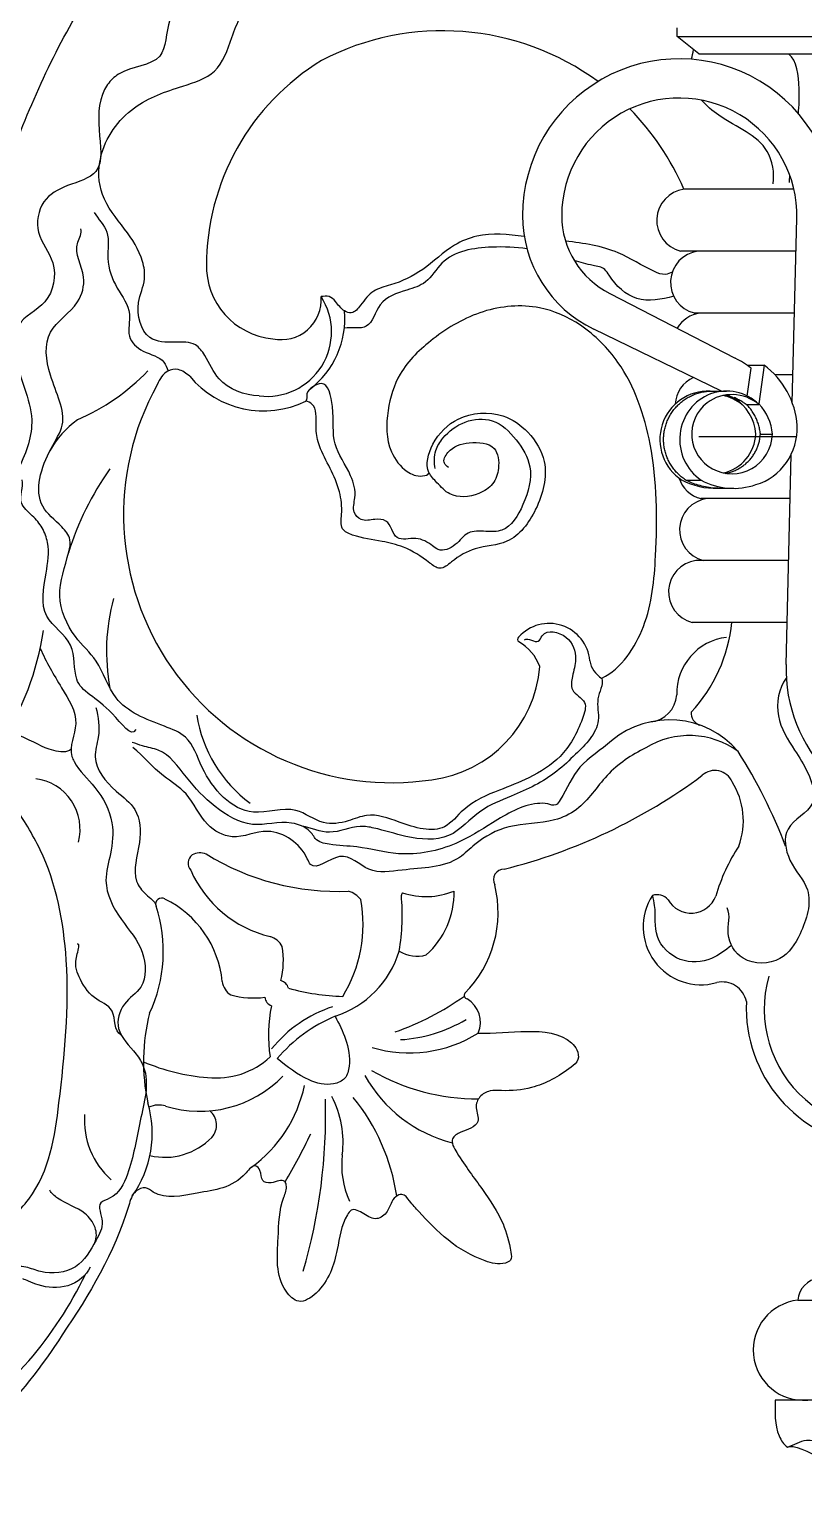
# Model space of a CAD drawing. Header units: millimetres. Extents: x 0 to 13338, y 0 to 11580.
# Drawn here: x 7898.6 to 8076.4, y 3813.6 to 4151.5 of the extents above; entities that cross this region are included whole.
import ezdxf

# ---------------------------------------------------------------- set-up
doc = ezdxf.new("R2010")
doc.units = ezdxf.units.MM
doc.layers.add('dwgmodels.com', color=250, linetype='Continuous')

# ---------------------------------------------------------------- blocks, each defined once
blk = doc.blocks.new('Public Light 9_side_dwgmodels.com')
at = {"color": 0}
for p, q in [((-130.03, 3439.11), (-130.03, 3441.11)), ((-130.03, 3439.11), (129.97, 3439.11)), ((-130.03, 3439.11), (129.97, 3439.11)), ((-125.03, 3435.11), (-130.03, 3439.11)), ((-125.03, 3435.11), (124.97, 3435.11)), ((-125.03, 3435.11), (124.97, 3435.11)), ((-103.22, 3404.03), (-128.44, 3404.03)), ((-103.57, 3354.97), (-102.54, 3397.34)), ((-103.57, 3354.97), (-102.54, 3397.34)), ((-102.72, 3389.82), (-129.27, 3389.82)), ((-145.5, 3380.12), (-116.66, 3365.2)), ((-145.5, 3380.12), (-116.66, 3365.2)), ((-103.07, 3375.6), (-126.09, 3375.6)), ((-119.8, 3357.68), (-149.16, 3371.89)), ((-119.8, 3357.68), (-149.16, 3371.89)), ((-113.93, 3363.61), (-110.05, 3363.61)), ((-113.93, 3363.61), (-110.05, 3363.61)), ((-113.93, 3356.53), (-113.04, 3362.94)), ((-110.05, 3363.61), (-111.24, 3354.72)), ((-110.05, 3363.61), (-111.24, 3354.72)), ((-103.41, 3361.39), (-107.53, 3361.39)), ((-122.86, 3357.68), (-118.68, 3357.68)), ((-115.18, 3354.59), (-115.04, 3354.59)), ((-115.18, 3354.59), (-115.04, 3354.59)), ((-114.2, 3354.59), (-111.25, 3354.59)), ((-114.2, 3354.59), (-111.25, 3354.59)), ((-111.38, 3354.72), (-111.24, 3354.72)), ((-111.38, 3354.72), (-111.24, 3354.72)), ((-102.58, 3347.18), (-125.06, 3347.18)), ((-110.91, 3347.81), (-108.11, 3347.81)), ((-110.91, 3347.81), (-108.11, 3347.81)), ((-105.02, 3294.84), (-103.86, 3343.05)), ((-105.02, 3294.84), (-103.86, 3343.05)), ((-128.03, 3337.24), (-124.52, 3337.24)), ((-128.03, 3337.24), (-124.52, 3337.24)), ((-117.02, 3335.33), (-121.14, 3335.33)), ((-104.1, 3332.97), (-124.55, 3332.97)), ((-104.44, 3318.76), (-125.72, 3318.76)), ((-104.79, 3304.55), (-126.55, 3304.55)), ((-102.3, 3148.87), (-0.03, 3148.87)), ((107.47, 3125.91), (-107.53, 3125.91))]:
    blk.add_line(p, q, dxfattribs=at)
for centre, radius, start, end in [((-183.82, 3380.11), 60.32, 53.7966, 117.4838), ((-182.8, 3386.45), 55.3, 121.4552, 180.1177), ((-129.53, 3397.99), 36, 358.613, 180), ((-129.53, 3397.99), 36, 358.613, 180), ((-129.53, 3397.99), 27, 358.613, 180), ((-129.53, 3397.99), 27, 358.613, 180), ((-183.82, 3380.11), 60.32, 23.3641, 44.6337), ((-127.46, 3396.84), 7.25, 97.7978, 255.5098), ((-136.53, 3397.99), 29, 180, 244.182), ((-136.53, 3397.99), 29, 180, 244.182), ((-136.53, 3397.99), 20, 180, 243.356), ((-136.53, 3397.99), 20, 180, 243.356), ((-124.28, 3382.63), 7.25, 97.7978, 255.5098), ((-221.41, 3386.33), 16.69, 177.9815, 264.973), ((-224.22, 3371.29), 14.84, 263.0222, 32.941), ((-220.89, 3378.64), 9.15, 257.4891, 4.5255), ((-226.69, 3374.32), 20.36, 307.0267, 4.9416), ((-123.76, 3368.42), 7.25, 97.7978, 149.46), ((-288.24, 3397.89), 51.11, 293.6175, 315.8908), ((-124.66, 3348.35), 18.65, 51.4541, 64.6137), ((-124.66, 3348.35), 18.65, 51.4541, 64.6137), ((-195.54, 3329.31), 61.59, 151.0402, 278.5668), ((-225.02, 3375.13), 22.01, 219.7333, 296.1809), ((-123.25, 3354.21), 7.25, 114.53, 176.4914), ((-122.86, 3346.56), 11.12, 87.6387, 237.0539), ((-122.86, 3346.56), 11.12, 87.6387, 237.0539), ((-121.59, 3346.67), 10.19, 51.0105, 78.064), ((-121.59, 3346.67), 10.19, 51.0105, 78.064), ((-122.86, 3346.56), 11.12, 46.2524, 62.9284), ((-122.86, 3346.56), 11.12, 46.2524, 62.9284), ((-123.21, 3346.73), 11.34, 5.4632, 56.1835), ((-123.21, 3346.73), 11.34, 5.4632, 56.1835), ((-255.71, 3334.03), 20.86, 125.2684, 151.7149), ((-121.57, 3348.29), 9.65, 282.6039, 357.1751), ((-121.57, 3348.29), 9.65, 282.6039, 357.1751), ((-204.85, 3300.53), 67.94, 144.713, 162.894), ((-122.73, 3339.99), 7.25, 198.0456, 255.5098), ((-121.14, 3352.11), 16.78, 242.4381, 271.5859), ((-121.14, 3352.11), 16.78, 242.4381, 271.5859), ((-122.22, 3325.78), 7.25, 97.7978, 255.5098), ((-124.74, 3311.57), 7.25, 97.7978, 255.5098), ((-214.36, 3297.96), 46.7, 165.0473, 190.4752), ((-339.34, 3312.1), 64.49, 326.6417, 351.5973), ((-159.43, 3294.91), 9.39, 5.1304, 138.0762), ((-153.08, 3308.28), 35.84, 317.1908, 354.0274), ((-165.98, 3300.63), 0.697, 128.7151, 235.2459), ((-171.86, 3290.49), 11.03, 20.7661, 60.1882), ((-117.19, 3288.25), 12.93, 96.4861, 181.4843), ((-144.2, 3296.78), 5.97, 190.0316, 238.4615), ((-70.03, 3293.99), 35, 178.613, 270), ((-70.03, 3293.99), 35, 178.613, 270), ((-189.95, 3296.69), 28.5, 277.2232, 355.3986), ((-136.71, 3288.27), 6.61, 274.6742, 356.8663), ((-209.46, 3288.07), 31.24, 188.8387, 233.4058), ((-131.8, 3261.32), 20.83, 40.7298, 129.6601), ((-123.89, 3283.7), 2.9, 175.6148, 250.6753), ((-127.23, 3259.43), 19.12, 54.0959, 121.5784), ((-221.63, 3208.29), 124.87, 21.0693, 32.2435), ((-278.78, 3257.08), 11.65, 344.9891, 82.7663), ((-200.71, 3372.1), 128.02, 284.0031, 306.6751), ((-121.37, 3266.2), 4.33, 23.651, 131.7108), ((-131.62, 3258.98), 16.8, 339.7415, 32.226), ((-239.92, 3249.22), 2.41, 127.532, 221.4664), ((-239.55, 3247.61), 3.98, 69.7865, 117.5925), ((-207.94, 3300.28), 57.52, 238.2887, 272.4482), ((-81.12, 3230.23), 41.62, 146.5711, 164.0662), ((-217.15, 3258.47), 26.86, 203.8197, 256.2926), ((-169.75, 3245.44), 2.45, 89.5204, 208.5751), ((-197.38, 3237.92), 26.25, 315.024, 13.9828), ((-248.39, 3239.84), 1.39, 57.2681, 199.8312), ((-258.07, 3219.74), 23.69, 5.5637, 63.8663), ((-233.76, 3235.18), 31.63, 328.4328, 10.4343), ((-207.25, 3237.13), 5.95, 39.3735, 72.6853), ((-245.82, 3237.4), 52.66, 350.8861, 4.8837), ((-192.69, 3241.89), 0.663, 123.0536, 180.3192), ((-187.68, 3258.59), 17.02, 251.5887, 292.172), ((-200.46, 3242.45), 19.21, 311.9137, 1.1408), ((-124.52, 3234.6), 13.29, 147.072, 285.6307), ((-134.63, 3238.67), 3.33, 40.809, 108.3332), ((-126.82, 3243.86), 6.09, 209.711, 338.7755), ((-281.22, 3228.95), 33.21, 334.781, 18.2849), ((-224.73, 3228), 4.54, 27.1159, 74.4993), ((-239.95, 3226.98), 19.51, 345.9928, 9.0965), ((-215.38, 3235.52), 22.49, 287.6254, 343.3149), ((-189.7, 3235.68), 7.8, 238.0369, 285.3773), ((-230.01, 3222.76), 4.54, 189.1537, 236.5371), ((-221.6, 3219.95), 2.38, 13.561, 76.108), ((-221.02, 3222.26), 4.547473508864641e-13, 62.216, 270), ((-204.63, 3275.11), 56.53, 254.9839, 267.7937), ((-119.65, 3216.3), 5.65, 11.5727, 103.2146), ((-82.55, 3215.68), 27.48, 163.9584, 359.2796), ((-227.32, 3237.78), 19.51, 254.5565, 277.6602), ((-222.36, 3218.75), 2.38, 187.545, 250.092), ((-215.59, 3270.15), 63.2, 289.1952, 305.5092), ((-178, 3218.94), 0.915, 152.5259, 253.8779), ((-181.37, 3212.71), 6.19, 336.2979, 59.8118), ((-82, 3216), 32.15, 177.4347, 349.87), ((-206.98, 3203.63), 45.59, 165.8152, 191.9636), ((-190.29, 3209.69), 33.58, 168.2853, 188.4881), ((-199.72, 3187.67), 30.11, 108.2671, 141.0545), ((-194.24, 3180.47), 36.54, 113.0926, 139.2148), ((-191.52, 3235.4), 29.74, 253.288, 302.1428), ((-195.55, 3241.99), 33.35, 273.4472, 300.7413), ((-234.49, 3245.48), 45.59, 246.6379, 265.7626), ((-235.84, 3218.08), 18.18, 263.6311, 312.7646), ((-239.61, 3218.75), 26.49, 252.6831, 315.9839), ((-173.64, 3216.19), 32.2, 209.2422, 255.5558), ((-176.04, 3243.05), 47.92, 239.7582, 270.4931), ((-245.89, 3204.5), 30.94, 305.7785, 348.1665), ((-275.22, 3187.15), 24.66, 324.4558, 16.5744), ((-249.04, 3188.24), 5.45, 73.4991, 114.5684), ((-336.61, 3191.26), 125.86, 343.4931, 1.7265), ((-228.74, 3185.21), 22.02, 352.1746, 28.2736), ((-240.61, 3165.9), 46.72, 8.488, 39.2001), ((-247.77, 3190.24), 18.38, 175.9516, 228.37), ((-240.05, 3189.08), 4.27, 318.6965, 50.2422), ((-328.26, 3240.93), 126.16, 329.0435, 334.7331), ((-247.68, 3196.77), 15.09, 256.964, 315.8799), ((-186.98, 3179.89), 20.08, 173.3605, 204.3014), ((-348.07, 3194.45), 91.24, 304.4045, 334.2147), ((-96.85, 3148.47), 5.47, 96.8271, 175.8323), ((-100.99, 3137.41), 11.54, 96.5078, 274.7719)]:
    blk.add_arc(centre, radius, start, end, dxfattribs=at)
for centre, major_axis, start_param, end_param in [((-120.41, 3348.35), (0, 18.65), 4.787008, 5.670613), ((-120.41, 3348.35), (0, 18.65), 4.787008, 5.670613), ((-118.68, 3346.56), (0, 11.12), 5.519646, 8.84976), ((-118.68, 3346.56), (0, 11.12), 5.519646, 8.84976), ((-117.44, 3346.67), (0, -10.19), 2.461097, 3.76213), ((-117.44, 3346.67), (0, -10.19), 2.461097, 3.76213), ((-118.07, 3347.79), (0, -8.9), 3.775755, 5.816563), ((-118.07, 3347.79), (0, -8.9), 3.775755, 5.816563), ((-119.02, 3346.73), (0, -11.34), 1.666146, 2.351809), ((-119.02, 3346.73), (0, -11.34), 1.666146, 2.351809), ((-115.5, 3349.19), (0, 13.52), 3.419712, 4.753074), ((-115.5, 3349.19), (0, 13.52), 3.419712, 4.753074), ((-117.42, 3348.29), (0, -9.65), 5.777756, 7.804677), ((-117.42, 3348.29), (0, -9.65), 5.777756, 7.804677), ((-117.02, 3352.11), (0, 16.78), 2.660546, 3.462001), ((-117.02, 3352.11), (0, 16.78), 2.660546, 3.462001)]:
    blk.add_ellipse(centre, major_axis=major_axis, ratio=0.965926, start_param=start_param, end_param=end_param, dxfattribs=at)
at = {"color": 0, "extrusion": (0, 0, -1)}
blk.add_ellipse((-94.75, 3107.26), major_axis=(10.18, -7.66), ratio=0.234269, start_param=3.250552, end_param=5.598363, dxfattribs=at)
at = {"color": 0}
for points, knots in [([(-144.39, 3456.98), (-144.59, 3457.01), (-149.36, 3457.56), (-156.35, 3455.3), (-169.32, 3455.73), (-167.1, 3467.26), (-176.76, 3468.26), (-180.68, 3474.54), (-187.42, 3472.86), (-193.63, 3466.81), (-205.41, 3461.04), (-214.22, 3468.37), (-221.61, 3464.76), (-221.95, 3456.29), (-229.7, 3451.3), (-236.66, 3447.76), (-243.79, 3448.42), (-247.62, 3441.98), (-246.96, 3432.37), (-256.8, 3432.33), (-262.73, 3426.44), (-263.28, 3418.32), (-261.19, 3407.36), (-270.04, 3405.2), (-276.32, 3401.74), (-277.75, 3393.46), (-271.94, 3387.28), (-273.77, 3377.36), (-282.37, 3373.99), (-282.34, 3362.65), (-276.4, 3352.48), (-280.59, 3340.15), (-285.99, 3331.92), (-292.27, 3332.33), (-294.64, 3327.51), (-296.28, 3321.96), (-301.12, 3316.43), (-306.24, 3314.45), (-312.23, 3314.73), (-317.12, 3309.5), (-321.35, 3301.8), (-331.71, 3299.97), (-341.34, 3304.44), (-345.01, 3313.34), (-343.59, 3320.71), (-341.13, 3323.34), (-339.72, 3324.85), (-337.97, 3323.28), (-336.89, 3320.82), (-333.01, 3318.65), (-324.57, 3318.77), (-313.3, 3330.94), (-302.03, 3356.22), (-290.2, 3391.78), (-278.18, 3425.83), (-262.31, 3454.75), (-241.95, 3476.53), (-209.26, 3490.33), (-178.13, 3488.42), (-157.8, 3484.95), (-149.89, 3482.86)], [68.745573, 68.745573, 68.745573, 68.745573, 69.371789, 83.935665, 92.143186, 99.416194, 109.400519, 114.722692, 119.115345, 127.461122, 141.90907, 152.592056, 155.834714, 164.433194, 174.288665, 181.460787, 188.098034, 193.225248, 201.87069, 212.161103, 215.665147, 226.247689, 235.818054, 243.114032, 249.717189, 256.783266, 264.512078, 273.632936, 281.761003, 288.564313, 303.932519, 315.445726, 326.343852, 329.633935, 331.777673, 341.199383, 347.635797, 352.793961, 357.227745, 364.916484, 372.273516, 383.128446, 392.281224, 402.375148, 409.691607, 412.895663, 413.756208, 415.097047, 418.433565, 422.456093, 427.285249, 442.860315, 467.107627, 511.989599, 554.396405, 575.348715, 610.675786, 641.634077, 678.291245, 702.752214, 702.752214, 702.752214, 702.752214]), ([(-102.18, 3421.4), (-102.02, 3423.2), (-101.81, 3427.87), (-102.48, 3433.66), (-104.42, 3435.11)], [16.116088, 16.116088, 16.116088, 16.116088, 21.654216, 29.918466, 29.918466, 29.918466, 29.918466]), ([(-108, 3405.31), (-107.6, 3407.78), (-109.05, 3415.76), (-118, 3418.72), (-123.3, 3423.2), (-124.43, 3424.5)], [0, 0, 0, 0, 7.487499, 21.383697, 26.318626, 26.318626, 26.318626, 26.318626]), ([(-165.13, 3393.14), (-168.83, 3393.62), (-174.33, 3394.29), (-182.45, 3390.93), (-187.92, 3385.4), (-194.39, 3382.26), (-200.09, 3380.98), (-202.26, 3377.93), (-204.37, 3375.3), (-207.01, 3376.14), (-208.11, 3377.99), (-209.85, 3379.63), (-211.16, 3379.45), (-211.76, 3379.36)], [35.469559, 35.469559, 35.469559, 35.469559, 46.403337, 51.928067, 61.123054, 69.3381, 73.430535, 77.862198, 80.592168, 82.20989, 85.211296, 87.050293, 88.869411, 88.869411, 88.869411, 88.869411]), ([(-164.52, 3390.38), (-167.1, 3390.72), (-173.86, 3391.03), (-183.32, 3389.54), (-187.14, 3382.4), (-192.82, 3380.63), (-198.81, 3378.83), (-200.31, 3371.27), (-204.76, 3372.35), (-206.43, 3372.15)], [37.080692, 37.080692, 37.080692, 37.080692, 44.957233, 57.036098, 62.781637, 67.399566, 74.429744, 80.294622, 85.342588, 85.342588, 85.342588, 85.342588]), ([(-131.13, 3385.01), (-131.63, 3384.74), (-133.03, 3384.17), (-137.47, 3386.03), (-144.22, 3390.54), (-151.42, 3391.65), (-155.65, 3392.11)], [0, 0, 0, 0, 1.705828, 4.267413, 13.645268, 26.174661, 26.174661, 26.174661, 26.174661]), ([(-130.8, 3379.46), (-133.53, 3378.72), (-139.63, 3377.54), (-144.49, 3382.29), (-146.74, 3386.1), (-149.92, 3386.57), (-152.26, 3387.23), (-153.66, 3387.66)], [0, 0, 0, 0, 8.477852, 16.784763, 18.468262, 21.293166, 25.675002, 25.675002, 25.675002, 25.675002]), ([(-128.03, 3337.24), (-128.08, 3337.26), (-128.12, 3337.29), (-128.48, 3337.53), (-128.78, 3337.75), (-129.35, 3338.22), (-129.61, 3338.46), (-130.1, 3338.95), (-130.35, 3339.21), (-130.82, 3339.78), (-131.04, 3340.08), (-131.46, 3340.7), (-131.65, 3341.02), (-132, 3341.67), (-132.15, 3342), (-132.42, 3342.63), (-132.54, 3342.97), (-132.75, 3343.67), (-132.85, 3344.03), (-132.99, 3344.76), (-133.05, 3345.13), (-133.12, 3345.86), (-133.14, 3346.22), (-133.14, 3346.56), (-133.14, 3346.91), (-133.12, 3347.26), (-133.05, 3347.99), (-132.99, 3348.36), (-132.85, 3349.09), (-132.76, 3349.45), (-132.54, 3350.15), (-132.42, 3350.49), (-132.16, 3351.12), (-132, 3351.45), (-131.66, 3352.1), (-131.46, 3352.42), (-131.05, 3353.04), (-130.82, 3353.34), (-130.36, 3353.9), (-130.11, 3354.17), (-129.62, 3354.66), (-129.36, 3354.9), (-128.79, 3355.37), (-128.49, 3355.59), (-127.86, 3356.01), (-127.54, 3356.2), (-126.88, 3356.54), (-126.56, 3356.7), (-125.92, 3356.96), (-125.58, 3357.08), (-124.87, 3357.3), (-124.5, 3357.39), (-123.76, 3357.54), (-123.39, 3357.59), (-122.81, 3357.65), (-122.61, 3357.66), (-122.4, 3357.67)], [-10.450198, -10.450198, -10.450198, -10.450198, -10.305783, -10.305783, -9.27321, -9.27321, -8.240637, -8.240637, -7.208888, -7.208888, -6.177138, -6.177138, -5.145389, -5.145389, -4.11364, -4.11364, -3.08523, -3.08523, -2.05682, -2.05682, -1.02841, -1.02841, 0, 0, 0, 1.026621, 1.026621, 2.053241, 2.053241, 3.079862, 3.079862, 4.106483, 4.106483, 5.136427, 5.136427, 6.166372, 6.166372, 7.196316, 7.196316, 8.22626, 8.22626, 9.260622, 9.260622, 10.294983, 10.294983, 11.329344, 11.329344, 12.363705, 12.363705, 13.40243, 13.40243, 14.441155, 14.441155, 15.47988, 15.47988, 16.065531, 16.065531, 16.065531, 16.065531]), ([(-128.03, 3337.24), (-128.08, 3337.26), (-128.12, 3337.29), (-128.48, 3337.53), (-128.78, 3337.75), (-129.35, 3338.22), (-129.61, 3338.46), (-130.1, 3338.95), (-130.35, 3339.21), (-130.82, 3339.78), (-131.04, 3340.08), (-131.46, 3340.7), (-131.65, 3341.02), (-132, 3341.67), (-132.15, 3342), (-132.42, 3342.63), (-132.54, 3342.97), (-132.75, 3343.67), (-132.85, 3344.03), (-132.99, 3344.76), (-133.05, 3345.13), (-133.12, 3345.86), (-133.14, 3346.22), (-133.14, 3346.56), (-133.14, 3346.91), (-133.12, 3347.26), (-133.05, 3347.99), (-132.99, 3348.36), (-132.85, 3349.09), (-132.76, 3349.45), (-132.54, 3350.15), (-132.42, 3350.49), (-132.16, 3351.12), (-132, 3351.45), (-131.66, 3352.1), (-131.46, 3352.42), (-131.05, 3353.04), (-130.82, 3353.34), (-130.36, 3353.9), (-130.11, 3354.17), (-129.62, 3354.66), (-129.36, 3354.9), (-128.79, 3355.37), (-128.49, 3355.59), (-127.86, 3356.01), (-127.54, 3356.2), (-126.88, 3356.54), (-126.56, 3356.7), (-125.92, 3356.96), (-125.58, 3357.08), (-124.87, 3357.3), (-124.5, 3357.39), (-123.76, 3357.54), (-123.39, 3357.59), (-122.81, 3357.65), (-122.61, 3357.66), (-122.4, 3357.67)], [-10.450198, -10.450198, -10.450198, -10.450198, -10.305783, -10.305783, -9.27321, -9.27321, -8.240637, -8.240637, -7.208888, -7.208888, -6.177138, -6.177138, -5.145389, -5.145389, -4.11364, -4.11364, -3.08523, -3.08523, -2.05682, -2.05682, -1.02841, -1.02841, 0, 0, 0, 1.026621, 1.026621, 2.053241, 2.053241, 3.079862, 3.079862, 4.106483, 4.106483, 5.136427, 5.136427, 6.166372, 6.166372, 7.196316, 7.196316, 8.22626, 8.22626, 9.260622, 9.260622, 10.294983, 10.294983, 11.329344, 11.329344, 12.363705, 12.363705, 13.40243, 13.40243, 14.441155, 14.441155, 15.47988, 15.47988, 16.065531, 16.065531, 16.065531, 16.065531]), ([(-117.8, 3356.46), (-118.08, 3356.54), (-118.36, 3356.61), (-118.77, 3356.69), (-118.89, 3356.71), (-119.02, 3356.73)], [42.731508, 42.731508, 42.731508, 42.731508, 43.532122, 43.532122, 43.87522, 43.87522, 43.87522, 43.87522]), ([(-117.8, 3356.46), (-118.08, 3356.54), (-118.36, 3356.61), (-118.77, 3356.69), (-118.89, 3356.71), (-119.02, 3356.73)], [42.731508, 42.731508, 42.731508, 42.731508, 43.532122, 43.532122, 43.87522, 43.87522, 43.87522, 43.87522]), ([(-114.2, 3354.59), (-114.43, 3354.78), (-114.68, 3354.97), (-115.23, 3355.33), (-115.53, 3355.5), (-116.12, 3355.82), (-116.42, 3355.96), (-116.78, 3356.11), (-116.84, 3356.13), (-116.9, 3356.16)], [38.876029, 38.876029, 38.876029, 38.876029, 39.727604, 39.727604, 40.677094, 40.677094, 41.626584, 41.626584, 41.824921, 41.824921, 41.824921, 41.824921]), ([(-114.2, 3354.59), (-114.43, 3354.78), (-114.68, 3354.97), (-115.23, 3355.33), (-115.53, 3355.5), (-116.12, 3355.82), (-116.42, 3355.96), (-116.78, 3356.11), (-116.84, 3356.13), (-116.9, 3356.16)], [38.876029, 38.876029, 38.876029, 38.876029, 39.727604, 39.727604, 40.677094, 40.677094, 41.626584, 41.626584, 41.824921, 41.824921, 41.824921, 41.824921]), ([(-110.91, 3347.81), (-110.91, 3347.81), (-110.91, 3347.82), (-110.95, 3348.19), (-111.01, 3348.57), (-111.16, 3349.31), (-111.25, 3349.68), (-111.47, 3350.39), (-111.59, 3350.74), (-111.86, 3351.38), (-112.02, 3351.72), (-112.37, 3352.38), (-112.57, 3352.7), (-113, 3353.34), (-113.23, 3353.65), (-113.66, 3354.17), (-113.86, 3354.39), (-114.05, 3354.59)], [34.762506, 34.762506, 34.762506, 34.762506, 34.767534, 34.767534, 35.814466, 35.814466, 36.861398, 36.861398, 37.90833, 37.90833, 38.960111, 38.960111, 40.011892, 40.011892, 41.063673, 41.063673, 41.910204, 41.910204, 41.910204, 41.910204]), ([(-110.91, 3347.81), (-110.91, 3347.81), (-110.91, 3347.82), (-110.95, 3348.19), (-111.01, 3348.57), (-111.16, 3349.31), (-111.25, 3349.68), (-111.47, 3350.39), (-111.59, 3350.74), (-111.86, 3351.38), (-112.02, 3351.72), (-112.37, 3352.38), (-112.57, 3352.7), (-113, 3353.34), (-113.23, 3353.65), (-113.66, 3354.17), (-113.86, 3354.39), (-114.05, 3354.59)], [34.762506, 34.762506, 34.762506, 34.762506, 34.767534, 34.767534, 35.814466, 35.814466, 36.861398, 36.861398, 37.90833, 37.90833, 38.960111, 38.960111, 40.011892, 40.011892, 41.063673, 41.063673, 41.910204, 41.910204, 41.910204, 41.910204]), ([(-119, 3338.77), (-118.91, 3338.79), (-118.82, 3338.8), (-118.41, 3338.89), (-118.09, 3338.97), (-117.48, 3339.15), (-117.18, 3339.26), (-116.63, 3339.49), (-116.34, 3339.62), (-115.77, 3339.92), (-115.49, 3340.09), (-114.95, 3340.45), (-114.68, 3340.64), (-114.19, 3341.05), (-113.96, 3341.26), (-113.53, 3341.68), (-113.32, 3341.91), (-112.91, 3342.41), (-112.72, 3342.67), (-112.36, 3343.21), (-112.19, 3343.49), (-111.89, 3344.05), (-111.75, 3344.33), (-111.52, 3344.88), (-111.42, 3345.17), (-111.23, 3345.78), (-111.15, 3346.09), (-111.02, 3346.73), (-110.98, 3347.05), (-110.93, 3347.52), (-110.92, 3347.67), (-110.91, 3347.81)], [15.907913, 15.907913, 15.907913, 15.907913, 16.153433, 16.153433, 17.056302, 17.056302, 17.959171, 17.959171, 18.858907, 18.858907, 19.758643, 19.758643, 20.658378, 20.658378, 21.558114, 21.558114, 22.453284, 22.453284, 23.348454, 23.348454, 24.243624, 24.243624, 25.138795, 25.138795, 26.029838, 26.029838, 26.920881, 26.920881, 27.811925, 27.811925, 28.237232, 28.237232, 28.237232, 28.237232]), ([(-119, 3338.77), (-118.91, 3338.79), (-118.82, 3338.8), (-118.41, 3338.89), (-118.09, 3338.97), (-117.48, 3339.15), (-117.18, 3339.26), (-116.63, 3339.49), (-116.34, 3339.62), (-115.77, 3339.92), (-115.49, 3340.09), (-114.95, 3340.45), (-114.68, 3340.64), (-114.19, 3341.05), (-113.96, 3341.26), (-113.53, 3341.68), (-113.32, 3341.91), (-112.91, 3342.41), (-112.72, 3342.67), (-112.36, 3343.21), (-112.19, 3343.49), (-111.89, 3344.05), (-111.75, 3344.33), (-111.52, 3344.88), (-111.42, 3345.17), (-111.23, 3345.78), (-111.15, 3346.09), (-111.02, 3346.73), (-110.98, 3347.05), (-110.93, 3347.52), (-110.92, 3347.67), (-110.91, 3347.81)], [15.907913, 15.907913, 15.907913, 15.907913, 16.153433, 16.153433, 17.056302, 17.056302, 17.959171, 17.959171, 18.858907, 18.858907, 19.758643, 19.758643, 20.658378, 20.658378, 21.558114, 21.558114, 22.453284, 22.453284, 23.348454, 23.348454, 24.243624, 24.243624, 25.138795, 25.138795, 26.029838, 26.029838, 26.920881, 26.920881, 27.811925, 27.811925, 28.237232, 28.237232, 28.237232, 28.237232]), ([(-120.68, 3335.34), (-121.06, 3335.35), (-121.44, 3335.37), (-122.39, 3335.46), (-122.96, 3335.54), (-124.08, 3335.77), (-124.63, 3335.9), (-125.7, 3336.23), (-126.21, 3336.42), (-127.13, 3336.8), (-127.58, 3337), (-128.03, 3337.24)], [75.328551, 75.328551, 75.328551, 75.328551, 76.434914, 76.434914, 78.003406, 78.003406, 79.571897, 79.571897, 81.140389, 81.140389, 82.562703, 82.562703, 82.562703, 82.562703]), ([(-120.68, 3335.34), (-121.06, 3335.35), (-121.44, 3335.37), (-122.39, 3335.46), (-122.96, 3335.54), (-124.08, 3335.77), (-124.63, 3335.9), (-125.7, 3336.23), (-126.21, 3336.42), (-127.13, 3336.8), (-127.58, 3337), (-128.03, 3337.24)], [75.328551, 75.328551, 75.328551, 75.328551, 76.434914, 76.434914, 78.003406, 78.003406, 79.571897, 79.571897, 81.140389, 81.140389, 82.562703, 82.562703, 82.562703, 82.562703]), ([(-104.96, 3291.76), (-106.74, 3289.41), (-107.91, 3282.68), (-103.45, 3275.87), (-99.72, 3270.03), (-97.09, 3261.84), (-106.19, 3258.21), (-104.69, 3249.13), (-98.28, 3242.94), (-101.02, 3233.62), (-105.85, 3226.02), (-115.05, 3225.83), (-119.37, 3232.69), (-117.6, 3237.24), (-118.56, 3239.01)], [17.006188, 17.006188, 17.006188, 17.006188, 25.825559, 34.49664, 40.532861, 47.615187, 55.768445, 62.89054, 70.819119, 81.062671, 88.372966, 96.797898, 103.365988, 109.398821, 109.398821, 109.398821, 109.398821])]:
    blk.add_open_spline(points, degree=3, knots=knots, dxfattribs=at)
for points, start_tangent, end_tangent in [([(-226.02, 3356.56), (-235.21, 3360.51), (-238.51, 3365.87), (-240.65, 3368.27), (-245.29, 3368.9), (-251.09, 3369.97), (-253.68, 3378), (-252.34, 3383.44), (-252.79, 3387.45), (-256.9, 3394.88), (-261.99, 3402.82), (-262.4, 3411.33), (-254.67, 3422.74), (-243.51, 3427.73), (-236.28, 3431.15), (-232.26, 3438.91), (-227.62, 3448.01), (-220.57, 3452.46), (-208.59, 3454.89), (-205.59, 3460.45), (-198.46, 3462.87), (-190.9, 3464.44), (-181.91, 3470.29), (-181.39, 3473.64)], (-0.999573, 0.029212), (0.03767, 0.99929)), ([(-263.92, 3398.72), (-260.99, 3394.15), (-260.74, 3388.18), (-258.58, 3381.32), (-255.78, 3375.36), (-255.78, 3370.28), (-252.61, 3366.85), (-247.88, 3364.34), (-246.9, 3362.32)], (0.521547, -0.853223), (0.349042, -0.937107)), ([(-165.11, 3300.57), (-161.9, 3300.21), (-160.98, 3301.49), (-155.57, 3301.14), (-153.36, 3296.09), (-154.07, 3292.11), (-154.07, 3289.12), (-151.3, 3286.13), (-151.77, 3282.44), (-156.92, 3273.75), (-164.06, 3268.86), (-170.85, 3266.01), (-179.03, 3261.52), (-183.43, 3257.62), (-193.82, 3258.67), (-201.32, 3260.21), (-205.56, 3258.96), (-211.22, 3258.58), (-217.58, 3261.35), (-227.33, 3260.99), (-239.07, 3271.2), (-242.92, 3278.18), (-247.77, 3280.69), (-258.88, 3287.23), (-263.45, 3295.66), (-268.19, 3301.29), (-271.77, 3310.61), (-269.73, 3320.75), (-269.46, 3323.53), (-271.34, 3326.48), (-275.72, 3331.22), (-273.8, 3344.46), (-271.23, 3349.86), (-273.93, 3361.31), (-273.93, 3371.17), (-267.71, 3378.16), (-266.33, 3383.8), (-267.65, 3391.84), (-266.96, 3394.91)], (0.858201, 0.513314), (-0.348515, 0.937303)), ([(-147.33, 3291.7), (-137.76, 3303.62), (-134.98, 3319.8), (-136.21, 3345.46), (-143.61, 3364.26), (-152.22, 3372.78), (-161.61, 3376.78), (-174.57, 3375.91), (-186.05, 3369.65), (-193.62, 3361.57), (-196.4, 3353.22), (-195.62, 3343.74), (-192.05, 3339.22), (-188.49, 3338.18), (-187.01, 3338.96)], (0.895781, 0.444496), (0.191474, 0.981498)), ([(-185.58, 3339.86), (-185.43, 3344.02), (-183.8, 3346.84), (-178.67, 3350.56), (-172.5, 3350.86), (-166.99, 3346.47), (-163.87, 3340.31), (-165.43, 3331.61), (-170.26, 3325.74), (-173.98, 3325.44), (-178, 3325.07), (-180.97, 3322.4), (-184.91, 3321.28), (-186.18, 3322.1), (-190.04, 3323.81), (-194.28, 3324.03), (-196.88, 3327.82), (-199.41, 3328.19), (-202.61, 3328.19), (-204.17, 3329.83), (-204.02, 3333.17), (-205, 3338.24), (-208.57, 3345.53), (-209.16, 3354.15), (-211.76, 3359.42), (-213.67, 3358.64), (-215.02, 3357.06), (-215.31, 3355.38)], (-0.164435, 0.986388), (-0.710357, -0.703841)), ([(-182.51, 3340.13), (-183.46, 3341.08), (-182.65, 3343.55), (-177.76, 3345.78), (-172.06, 3344.5), (-171.06, 3339.94), (-172.39, 3336.38), (-175.57, 3334.15), (-182.22, 3334.06), (-185.17, 3336.62), (-187.01, 3338.96), (-186.12, 3345.45), (-180.27, 3351.24), (-170.02, 3351.95), (-164.31, 3348.21), (-160.56, 3341.46), (-162.51, 3330.53), (-169.11, 3323.17), (-176.38, 3321.45), (-181.84, 3318.42), (-184.51, 3316.96), (-186.82, 3318.18), (-192.89, 3321.82), (-197.75, 3323.15), (-204.54, 3324.61), (-206.85, 3326.06), (-207.09, 3329.34), (-207.58, 3334.56), (-209.69, 3339.91), (-212.16, 3345.1), (-212.93, 3348.93), (-212.93, 3351.82), (-213.53, 3354.29), (-214.89, 3355.31), (-215.31, 3355.38)], (-0.846905, 0.531745), (-0.984667, -0.174445)), ([(-254.36, 3279.93), (-259.74, 3283.58), (-267.91, 3291.54), (-269.32, 3299.28), (-274.77, 3305.96), (-274.95, 3315.82), (-274.6, 3322.89), (-275.83, 3326.23), (-278.12, 3329.05), (-280.59, 3332.04), (-280.41, 3337.31)], (-0.433336, -0.901233), (-0.175403, 0.984497)), ([(-276.28, 3298.58), (-271.37, 3289.54), (-268.14, 3281.23), (-268.99, 3273.76), (-268.48, 3272.58), (-263.73, 3266.64), (-259.82, 3258.5), (-260.16, 3251.37), (-261.18, 3245.27), (-257.62, 3236.27), (-252.86, 3228.76), (-253.2, 3220.79), (-256.94, 3216.89), (-258.29, 3211.29), (-254.25, 3205.39), (-252.55, 3202.42), (-253.32, 3190.03), (-256.25, 3177.78), (-260.35, 3172.27), (-262.4, 3171.22), (-262.05, 3166.98), (-263.46, 3162.63), (-268.21, 3156.54), (-276.18, 3155.43), (-279.58, 3156.43), (-287.08, 3156.19), (-294.17, 3157.66), (-297.51, 3161.34), (-298.56, 3168.61), (-293.87, 3167.2), (-287.08, 3165.97), (-278.93, 3172.08), (-271.98, 3194.19), (-270.31, 3226.97), (-276.29, 3252.33), (-282.33, 3262.68), (-283.51, 3264.33), (-285.16, 3265.39), (-286.93, 3265.15), (-287.44, 3264.12)], (0.393862, -0.91917), (-0.70607, -0.708142)), ([(-147.33, 3291.7), (-148.2, 3287), (-148.12, 3282), (-150, 3277.84), (-153.36, 3274.25), (-157.65, 3270.35), (-168.14, 3264.63), (-175.1, 3261.21), (-182.49, 3255.58), (-192.3, 3255.39), (-199.66, 3257.31), (-202.78, 3257.69), (-209.86, 3256.35), (-216.14, 3257.76)], (0.263332, -0.964705), (-0.980396, 0.197036)), ([(-263.52, 3285.03), (-262.96, 3278.19), (-263.66, 3273.65), (-258.83, 3265.79), (-254.57, 3261.53), (-253.52, 3253.99), (-254.14, 3245.09), (-251.98, 3242.08), (-249.69, 3239.37)], (0.2709, -0.962607), (0.161405, -0.986888)), ([(-269.18, 3275.43), (-273.15, 3275.12), (-281.52, 3278.68), (-282.16, 3278.71)], (-0.717227, -0.69684), (-0.04869, -0.998814)), ([(-145.1, 3277.36), (-152.35, 3271.26), (-156.87, 3263.76), (-157.9, 3262.63), (-159.75, 3262.83), (-162.12, 3262.94), (-172.4, 3258.52), (-180.83, 3253.79), (-194, 3251.42), (-203.56, 3252.96), (-209.94, 3253.58), (-213.12, 3254.92), (-213.84, 3255.94), (-218.55, 3258.45), (-227.52, 3258.15), (-236.12, 3262.27), (-242.72, 3268.99), (-249.18, 3275.2), (-252.78, 3276.18), (-255.17, 3276.93)], (-0.736241, -0.676719), (-0.980026, 0.198872)), ([(-137.24, 3275.71), (-146.11, 3269.36), (-153.13, 3261.59), (-158.19, 3259.16), (-168.68, 3257.57), (-176.45, 3253.54), (-180.03, 3250.55), (-193.14, 3247.65), (-200.82, 3247.83), (-207.56, 3250.74), (-214.21, 3248.96), (-214.96, 3250.27), (-218.7, 3254.67), (-224.04, 3256.54), (-232.21, 3255.32), (-237.82, 3258.12), (-242.8, 3265.16), (-247.95, 3269.27), (-254.98, 3275.83)], (-0.898396, -0.439185), (-0.765501, 0.643435)), ([(-257.7, 3209.77), (-259.78, 3215.23), (-263.84, 3218.39), (-267.34, 3223.12), (-267.79, 3228.42), (-267.79, 3230.67)], (-0.888082, 0.459685), (-0.995079, -0.09909)), ([(-175.7, 3210.22), (-164.49, 3210.6), (-154.27, 3207.95), (-153.08, 3206.4), (-152.81, 3204.12), (-154.36, 3202.39), (-163.45, 3197.71), (-170.33, 3197), (-172.98, 3196.91), (-175.31, 3195.56), (-176.17, 3193.08), (-175.81, 3189.94), (-177.38, 3188.37), (-179.67, 3187.47), (-181.6, 3185.94), (-180.61, 3182.75), (-174.73, 3174.29), (-170.01, 3166.37), (-168.21, 3159.9), (-168.3, 3158.06), (-169.47, 3157.39), (-174.1, 3157.88), (-182.64, 3162.69), (-189.34, 3169.2), (-191.45, 3171.67), (-193.24, 3173.16), (-194.64, 3172.62), (-196.61, 3169.25), (-198.99, 3167.59), (-201.96, 3168.67), (-204.88, 3169.52), (-205.73, 3168.49), (-208.08, 3160.52), (-212.93, 3150.51), (-216.92, 3148.62), (-219.8, 3150.91), (-221.65, 3163.18), (-220.35, 3172.52), (-219.77, 3175.3), (-220.13, 3176.11), (-223.27, 3175.84), (-225.16, 3176.35), (-225.83, 3178.64), (-226.82, 3179.71), (-229.02, 3178.1), (-240.26, 3173.47), (-250.32, 3173.69), (-252.07, 3174.64), (-254.32, 3173.87), (-255.95, 3170.62), (-271.22, 3140.89), (-287.64, 3121.13), (-304.18, 3112.75), (-316.35, 3112.64), (-324.04, 3115.73), (-328.97, 3119.52), (-332.07, 3121.24), (-335.29, 3119.64), (-335.56, 3118.77)], (0.99845, -0.055653), (-0.43227, -0.901744)), ([(-263.76, 3162.1), (-263.69, 3165.56), (-266.03, 3168.75), (-272.29, 3172.29), (-274.11, 3174.1)], (0.439109, 0.898434), (-0.525185, 0.850988)), ([(-264.78, 3156.47), (-269.96, 3152.19), (-276.75, 3152.36), (-278.97, 3153.2), (-280.31, 3153.78)], (-0.420092, -0.907481), (-0.940882, 0.338735)), ([(-107.53, 3125.91), (-106.6, 3117.67), (-104.67, 3115.13)], (0, -1), (0.835469, -0.549537)), ([(-104.67, 3115.13), (-100.28, 3116.73), (-93.48, 3115.13)], (0.967618, 0.25242), (1, 0))]:
    blk.add_spline(points, degree=3, dxfattribs=dict(at, start_tangent=start_tangent, end_tangent=end_tangent))
for points in [[(-126.7, 3433.88), (-126.56, 3434.61), (-126.4, 3435.35), (-126.26, 3436.1)], [(-104.22, 3405.59), (-104.2, 3406.11), (-104.17, 3406.62), (-104.13, 3407.13)]]:
    blk.add_open_spline(points, degree=3, dxfattribs=at)
for points in [[(-241.95, 3361.06), (-244.63, 3362.61), (-246.97, 3362.28), (-249.43, 3359.13)], [(-208.57, 3214.08), (-206.18, 3208.84), (-205.35, 3202.59), (-206.36, 3199.83), (-208.93, 3198.55), (-214.54, 3199.46), (-221.9, 3204.34)]]:
    blk.add_spline(points, degree=3, dxfattribs=at)
at = {"color": 0, "end_tangent": (0.286556, 0.958063)}
blk.add_spline([(-117.55, 3230.35), (-122.11, 3227.35), (-129.3, 3227.14), (-134.55, 3232.38), (-135.19, 3239.5), (-135.67, 3241.83)], degree=3, dxfattribs=at)

msp = doc.modelspace()

# ---------------------------------------------------------------- block references
at = {"layer": 'dwgmodels.com'}
msp.add_blockref('Public Light 9_side_dwgmodels.com', (8177.38, 710.8), dxfattribs=at)

doc.saveas('drawing.dxf')
